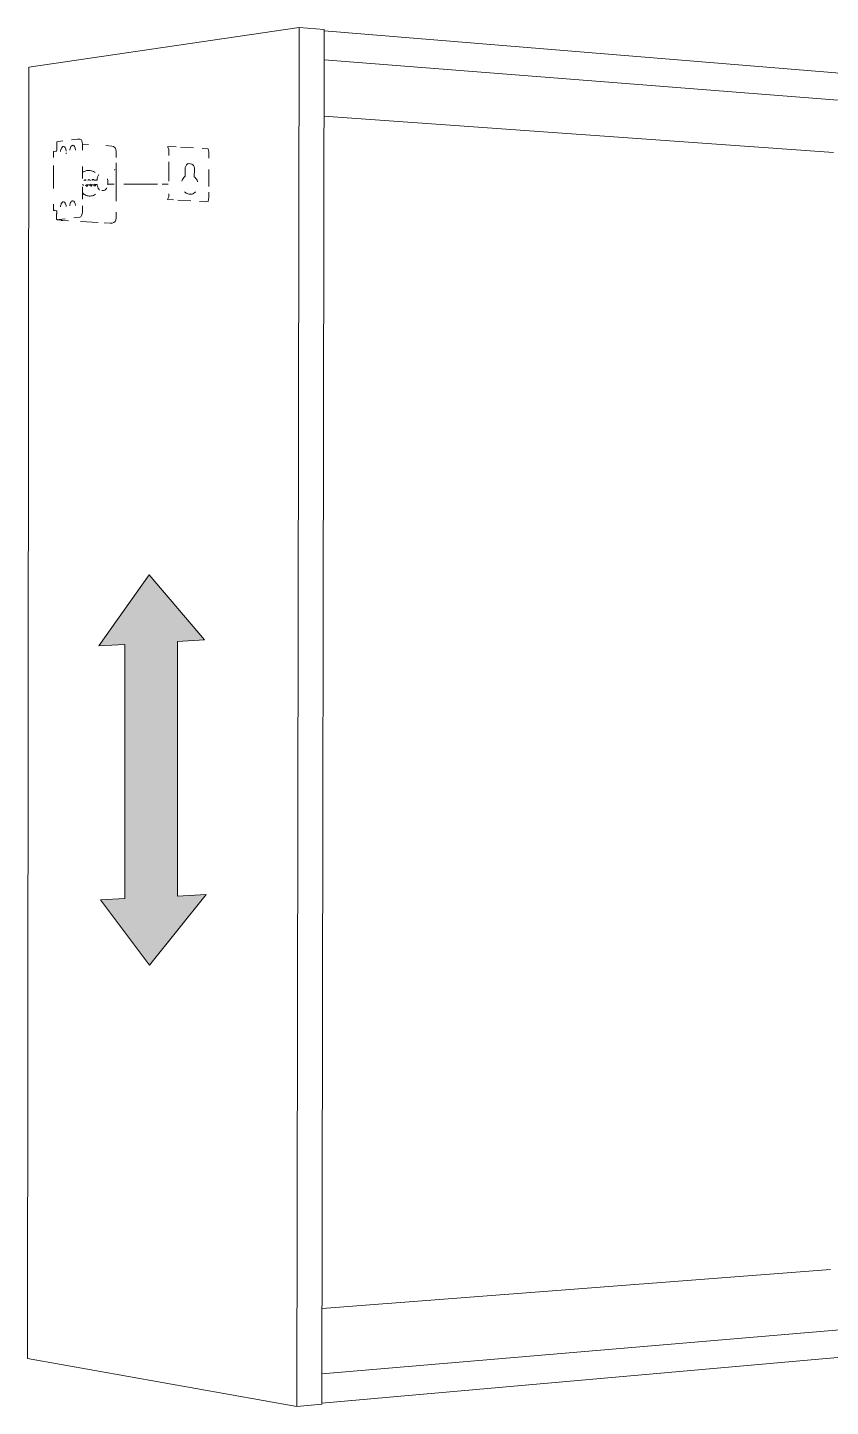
# Model space of a CAD drawing. Header units: metres. Extents: x -6.4 to 35.9, y -8.9 to 6.5.
# Drawn here: x 29.229 to 29.942, y -3.008 to -1.784 of the extents above; entities that cross this region are included whole.
import ezdxf

# ---------------------------------------------------------------- set-up
doc = ezdxf.new("R2010")
doc.units = ezdxf.units.M
doc.header["$MEASUREMENT"] = 0
doc.layers.add('PDF12_Geometry_Num_Penna__7_Num_Penna__7_Num_Penna__7_Num_Penna__7', color=7, linetype='Continuous', lineweight=18)

msp = doc.modelspace()

# ---------------------------------------------------------------- hatches: boundary and pattern name
at = {"layer": 'PDF12_Geometry_Num_Penna__7_Num_Penna__7_Num_Penna__7_Num_Penna__7', "linetype": 'Continuous', "lineweight": 18}
msp.add_hatch(color=7, dxfattribs=at).paths.add_polyline_path([(29.3619, -2.5549), (29.3619, -2.3288), (29.3859, -2.3274), (29.3367, -2.2697), (29.292, -2.3328), (29.315, -2.3314), (29.315, -2.5572), (29.2936, -2.5583), (29.337, -2.6164), (29.3874, -2.5536)])

# ---------------------------------------------------------------- linework, layer by layer
at = {"layer": 'PDF12_Geometry_Num_Penna__7_Num_Penna__7_Num_Penna__7_Num_Penna__7', "color": 7, "linetype": 'Continuous', "lineweight": 18, "flags": 128}
for points in [[(29.4679, -3.0081), (29.2288, -2.9656), (29.2298, -1.819), (29.4698, -1.7837)], [(29.4698, -1.7837), (29.4679, -3.0081)], [(29.4698, -1.7837), (29.492, -1.7855), (29.4901, -3.0061), (29.4679, -3.0081)], [(29.492, -1.7865), (30.8083, -1.8945)], [(29.492, -1.8125), (30.8082, -1.9158)], [(29.9442, -1.8947), (29.4919, -1.8624)], [(29.2546, -1.8851), (29.2546, -1.8899), (29.2546, -1.8901), (29.2546, -1.8902), (29.2546, -1.8904), (29.2547, -1.8906), (29.2547, -1.8909), (29.2547, -1.8912)], [(29.2601, -1.8844), (29.2547, -1.8851)], [(29.2678, -1.8834), (29.2731, -1.8827), (29.2733, -1.8827), (29.2734, -1.8827)], [(29.2754, -1.8828), (29.2734, -1.8827)], [(29.2539, -1.8936), (29.2519, -1.8938), (29.252, -1.8938), (29.2521, -1.8937), (29.2524, -1.8937)], [(29.2519, -1.8992), (29.2519, -1.8938)], [(29.2539, -1.8936), (29.2541, -1.8935), (29.2543, -1.8933), (29.2544, -1.8931), (29.2546, -1.8927), (29.2546, -1.8923), (29.2547, -1.892), (29.2547, -1.8912)], [(29.258, -1.8937), (29.258, -1.8937), (29.2581, -1.8929), (29.2583, -1.8922), (29.2585, -1.8915), (29.2588, -1.8909), (29.2591, -1.8904), (29.2594, -1.89), (29.2598, -1.8896), (29.2601, -1.8894), (29.2605, -1.8893)], [(29.263, -1.895), (29.263, -1.895), (29.2629, -1.8951), (29.2629, -1.8952), (29.2629, -1.8956)], [(29.2663, -1.8927), (29.2663, -1.8926), (29.2664, -1.8919), (29.2666, -1.8911), (29.2668, -1.8905), (29.267, -1.8899), (29.2673, -1.8894), (29.2677, -1.8889), (29.268, -1.8886), (29.2684, -1.8884), (29.2688, -1.8883)], [(29.2775, -1.8926), (29.2775, -1.8872)], [(29.2829, -1.8875), (29.2775, -1.8872)], [(29.3543, -1.8972), (29.3543, -1.8917), (29.3531, -1.8895), (29.3554, -1.8893)], [(29.3608, -1.8896), (29.3554, -1.8893)], [(29.376, -1.8906), (29.3646, -1.8899)], [(29.3896, -1.8944), (29.3896, -1.8937), (29.3895, -1.8931), (29.3894, -1.8925), (29.3892, -1.892), (29.389, -1.8915), (29.3837, -1.8911)], [(29.3896, -1.8944), (29.3896, -1.8998)], [(29.2519, -1.9267), (29.2519, -1.9061)], [(29.2775, -1.9124), (29.2775, -1.907)], [(29.3074, -1.9379), (29.3074, -1.9039)], [(29.3543, -1.92), (29.3543, -1.9029)], [(29.3688, -1.9088), (29.3688, -1.9157)], [(29.3896, -1.9098), (29.3896, -1.9248)], [(29.2814, -1.9106), (29.2806, -1.9108), (29.2798, -1.9111), (29.279, -1.9114), (29.2782, -1.9119), (29.2775, -1.9124)], [(29.2775, -1.9178), (29.2775, -1.9124)], [(29.2888, -1.9125), (29.2883, -1.9122), (29.2874, -1.9116), (29.2865, -1.9111), (29.2855, -1.9108), (29.2844, -1.9105), (29.2834, -1.9105), (29.2824, -1.9105), (29.2814, -1.9106)], [(29.3688, -1.9157), (29.3681, -1.9162), (29.3674, -1.9169), (29.3669, -1.9176), (29.3664, -1.9185), (29.366, -1.9193), (29.3658, -1.92)], [(29.2775, -1.936), (29.2775, -1.9306), (29.2775, -1.9252)], [(29.2775, -1.9306), (29.2783, -1.9313), (29.2791, -1.9318), (29.2799, -1.9323), (29.2808, -1.9327), (29.2817, -1.933), (29.2826, -1.9332), (29.2835, -1.9333), (29.2844, -1.9333)], [(29.2823, -1.9235), (29.2819, -1.9236)], [(29.2837, -1.9235), (29.2823, -1.9235)], [(29.2844, -1.9334), (29.2854, -1.9332), (29.2864, -1.933), (29.2874, -1.9327), (29.2883, -1.9322), (29.2892, -1.9317)], [(29.2894, -1.9232), (29.289, -1.9233)], [(29.3001, -1.9228), (29.3055, -1.9228)], [(29.3141, -1.9228), (29.344, -1.9228)], [(29.3483, -1.9228), (29.3537, -1.9228)], [(29.353, -1.9365), (29.3543, -1.934), (29.3543, -1.9314)], [(29.3682, -1.9296), (29.3689, -1.9302), (29.3696, -1.9307), (29.3704, -1.9311), (29.3713, -1.9314), (29.3721, -1.9316), (29.373, -1.9317)], [(29.373, -1.9317), (29.3739, -1.9317), (29.3748, -1.9315), (29.3756, -1.9312), (29.3764, -1.9308), (29.3772, -1.9303), (29.3779, -1.9297)], [(29.3896, -1.9298), (29.3896, -1.9352), (29.3895, -1.9359), (29.3895, -1.9365), (29.3894, -1.9371), (29.3892, -1.9377), (29.389, -1.9382)], [(29.2519, -1.9405), (29.2519, -1.9459), (29.2519, -1.946), (29.2521, -1.946), (29.2524, -1.9461), (29.2527, -1.9461)], [(29.2523, -1.9458), (29.2521, -1.9458), (29.2519, -1.9459), (29.2519, -1.9459)], [(29.2523, -1.9462), (29.2545, -1.9464)], [(29.2545, -1.9464), (29.2546, -1.9466), (29.2546, -1.9469), (29.2546, -1.9472), (29.2546, -1.9479)], [(29.258, -1.9429), (29.258, -1.9428), (29.2581, -1.942), (29.2583, -1.9413), (29.2585, -1.9407), (29.2587, -1.94), (29.259, -1.9395), (29.2594, -1.9391), (29.2597, -1.9388), (29.2601, -1.9385), (29.2605, -1.9385)], [(29.2662, -1.9419), (29.2662, -1.9418), (29.2663, -1.9411), (29.2665, -1.9404), (29.2667, -1.9397), (29.267, -1.9391), (29.2673, -1.9386), (29.2676, -1.9382), (29.268, -1.9379), (29.2684, -1.9377), (29.2688, -1.9375)], [(29.2775, -1.9473), (29.2775, -1.9419)], [(29.3584, -1.9368), (29.353, -1.9365)], [(29.3737, -1.9377), (29.3622, -1.937)], [(29.3867, -1.9385), (29.3813, -1.9382)], [(29.389, -1.9382), (29.3867, -1.9385)], [(29.2546, -1.9479), (29.2546, -1.9482), (29.2546, -1.9485), (29.2546, -1.9487), (29.2545, -1.949), (29.2545, -1.9491), (29.2545, -1.9493)], [(29.2545, -1.9493), (29.2545, -1.9541)], [(29.2545, -1.9541), (29.2545, -1.9542), (29.2547, -1.9542), (29.2549, -1.9542), (29.2552, -1.9543), (29.2556, -1.9543), (29.256, -1.9544), (29.2585, -1.9545)], [(29.2568, -1.9541), (29.2622, -1.9536)], [(29.2585, -1.9545), (29.2585, -1.9549)], [(29.2585, -1.9549), (29.2586, -1.9549), (29.2587, -1.955), (29.259, -1.955), (29.2593, -1.955), (29.2597, -1.9551)], [(29.2597, -1.9551), (29.2651, -1.9554)], [(29.2697, -1.9528), (29.2751, -1.9522)], [(29.2757, -1.956), (29.2915, -1.9569)], [(29.2968, -1.9571), (29.3022, -1.9574)], [(29.3028, -1.9574), (29.3025, -1.9574), (29.3022, -1.9574), (29.3034, -1.9573)], [(29.3028, -1.9574), (29.304, -1.9573), (29.3037, -1.9573), (29.3034, -1.9573)], [(30.8037, -2.8676), (29.4901, -2.9792)], [(30.8037, -2.8676), (30.8036, -2.8888), (29.4901, -3.0052)], [(29.4902, -2.9211), (29.9416, -2.8864)]]:
    msp.add_lwpolyline(points, dxfattribs=at)
for points in [[(29.2547, -1.8851), (29.2546, -1.8851)], [(29.2629, -1.8957), (29.2629, -1.8956)], [(29.3061, -1.9098), (29.3061, -1.9099), (29.306, -1.9099)], [(29.2527, -1.9461), (29.2528, -1.9461)], [(29.2629, -1.9416), (29.2629, -1.9416), (29.2629, -1.9415)], [(29.2546, -1.9541), (29.2545, -1.9541)], [(29.2572, -1.9542), (29.257, -1.9542), (29.2569, -1.9542)], [(29.3619, -2.5549), (29.3619, -2.3288), (29.3859, -2.3274), (29.3367, -2.2697), (29.292, -2.3328), (29.315, -2.3314), (29.315, -2.5572), (29.2936, -2.5583), (29.337, -2.6164), (29.3874, -2.5536)]]:
    msp.add_lwpolyline(points, close=True, dxfattribs=at)
for points in [[(29.3074, -1.8991), (29.3074, -1.8937, 0.395127), (29.3035, -1.8889), (29.2981, -1.8885)], [(29.3797, -1.9206), (29.3796, -1.9203), (29.3792, -1.9193), (29.3788, -1.9184), (29.3782, -1.9176), (29.3775, -1.9168), (29.3768, -1.9162), (29.3769, -1.9093, 0.518396), (29.3714, -1.9046), (29.3708, -1.9048), (29.3703, -1.9052), (29.3699, -1.9057), (29.3695, -1.9062), (29.3692, -1.9068), (29.369, -1.9074), (29.3688, -1.9081), (29.3688, -1.9088)], [(29.2921, -1.9142, 0.118336), (29.2909, -1.9165, 0.049948), (29.2904, -1.9192), (29.288, -1.9193)], [(29.2999, -1.9233, 0.041536), (29.3, -1.9209, 0.054323), (29.2996, -1.918)], [(29.2787, -1.9237), (29.2783, -1.9237, -0.117174), (29.2776, -1.9232)], [(29.2873, -1.9233), (29.2859, -1.9234), (29.2854, -1.9234, -0.11473), (29.2847, -1.9229)], [(29.2927, -1.928, -0.113351), (29.2913, -1.926, -0.04751), (29.2905, -1.9232), (29.2894, -1.9232)], [(29.2982, -1.9275, -0.19912), (29.2963, -1.9283), (29.2948, -1.9284)], [(29.304, -1.9573, 0.376984), (29.3074, -1.953), (29.3074, -1.9476)]]:
    msp.add_lwpolyline(points, format="xyb", dxfattribs=at)
at = {"layer": 'PDF12_Geometry_Num_Penna__7_Num_Penna__7_Num_Penna__7_Num_Penna__7', "color": 7, "linetype": 'Continuous', "lineweight": 18}
for centre, major_axis, ratio, start_param, end_param in [((29.2747, -1.888), (0.00066, 0.00516), 0.525795, 4.941876, 6.286148), ((29.2589, -1.8991), (0.00212, 0.00977), 0.37555, 5.401848, 6.411375), ((29.268, -1.8948), (0.00121, 0.0065), 0.48214, 5.167217, 6.408922), ((29.2609, -1.9425), (-0.00026, 0.00406), 0.526944, 4.634289, 6.3348), ((29.2679, -1.9442), (0.00116, 0.00662), 0.47865, 5.166833, 6.38601), ((29.2748, -1.9473), (-0.00005, 0.00491), 0.540284, 3.220177, 4.707248)]:
    msp.add_ellipse(centre, major_axis=major_axis, ratio=ratio, start_param=start_param, end_param=end_param, dxfattribs=at)
for points in [[(29.279, -1.9197), (29.279, -1.9193), (29.2792, -1.9188), (29.2795, -1.9188)], [(29.2795, -1.9188), (29.2799, -1.9187), (29.2804, -1.919), (29.2809, -1.9196)], [(29.2825, -1.9196), (29.2826, -1.9191), (29.2827, -1.9187), (29.283, -1.9187)], [(29.283, -1.9187), (29.2834, -1.9185), (29.284, -1.9189), (29.2845, -1.9195)], [(29.2861, -1.9194), (29.2861, -1.9189), (29.2863, -1.9185), (29.2866, -1.9185)], [(29.2866, -1.9185), (29.287, -1.9184), (29.2875, -1.9187), (29.288, -1.9193)], [(29.2783, -1.9237), (29.2784, -1.9237), (29.2781, -1.9237), (29.2782, -1.9237)], [(29.2818, -1.9247), (29.2813, -1.9248), (29.2807, -1.9244), (29.2802, -1.9236)], [(29.2817, -1.9235), (29.282, -1.9235), (29.2809, -1.9231), (29.2811, -1.9231)], [(29.2823, -1.9235), (29.2823, -1.9241), (29.2814, -1.9247), (29.2818, -1.9247)], [(29.2819, -1.9236), (29.2819, -1.9236), (29.2817, -1.9235), (29.2817, -1.9235)], [(29.2853, -1.9245), (29.2849, -1.9247), (29.2843, -1.9243), (29.2837, -1.9235)], [(29.2859, -1.9234), (29.2858, -1.924), (29.285, -1.9245), (29.2853, -1.9245)], [(29.2854, -1.9234), (29.2855, -1.9234), (29.2852, -1.9234), (29.2853, -1.9234)], [(29.2889, -1.9243), (29.2884, -1.9245), (29.2878, -1.9241), (29.2873, -1.9233)], [(29.2888, -1.9232), (29.2891, -1.9232), (29.288, -1.9228), (29.2882, -1.9228)], [(29.2894, -1.9232), (29.2894, -1.9238), (29.2886, -1.9243), (29.2889, -1.9243)], [(29.289, -1.9233), (29.289, -1.9233), (29.2888, -1.9232), (29.2888, -1.9232)], [(29.2992, -1.926), (29.2988, -1.9269), (29.2977, -1.9275), (29.2982, -1.9275)]]:
    msp.add_open_spline(points, degree=3, dxfattribs=at)

doc.saveas('drawing.dxf')
